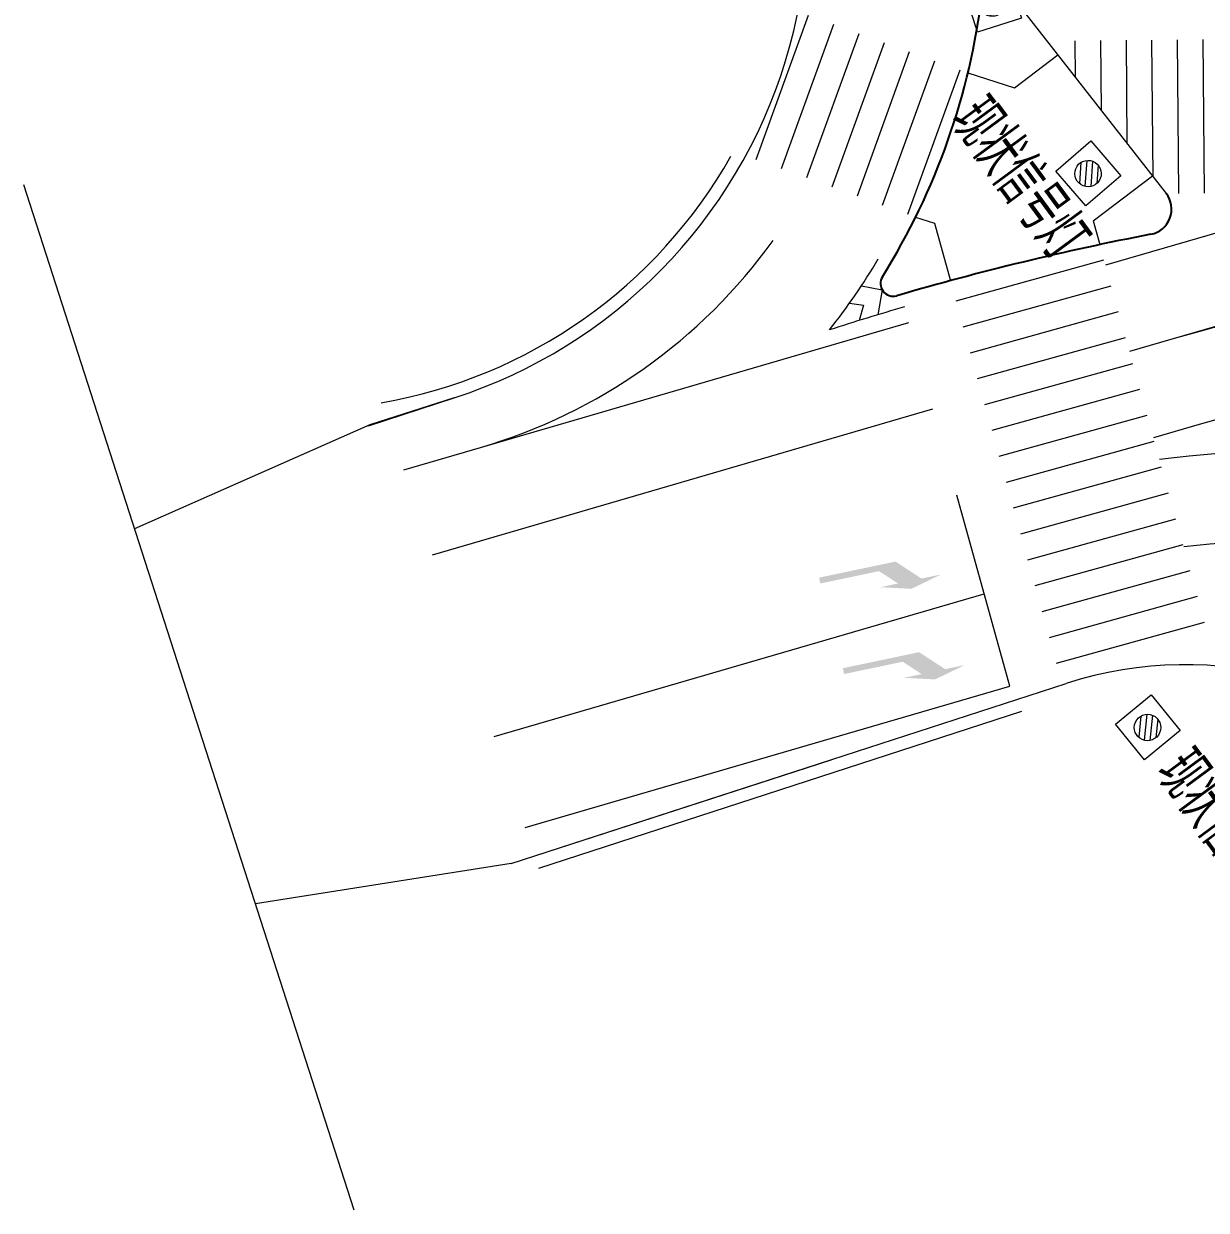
# Model space of a CAD drawing. Header units: millimetres. Extents: x 523446 to 528898, y 388189 to 392165.
# Drawn here: x 524730.71 to 524776.92, y 389966.83 to 390013.21 of the extents above; entities that cross this region are included whole.
import ezdxf
from ezdxf.enums import TextEntityAlignment as Align

# ---------------------------------------------------------------- set-up
doc = ezdxf.new("R2010")
doc.units = ezdxf.units.MM
for name, pattern in [('ACAD_ISO03W100', [30, 12, -18]), ('ACAD_ISO04W100', [30, 24, -3, 0, -3]), ('白色虚线3米', [6, 3, -3])]:
    doc.linetypes.add(name, pattern=pattern)
for name, color, linetype, lineweight in [('0-现状交通设施2018', 7, 'Continuous', 0), ('0-现状信号灯', 7, 'Continuous', 40), ('000-scy-车道标线(实)', 7, 'Continuous', 40), ('人行横道', 7, 'Continuous', 30)]:
    doc.layers.add(name, color=color, linetype=linetype, lineweight=lineweight)
for name, color, linetype in [('000-scy-护栏', 160, 'ACAD_ISO03W100'), ('000-scy-箭头', 7, 'Continuous'), ('000-scy-道路标线', 122, '白色虚线3米'), ('侧分带与渠化岛', 3, 'Continuous'), ('车行道边线', 5, 'ACAD_ISO04W100')]:
    doc.layers.add(name, color=color, linetype=linetype)
doc.styles.add('HZTXT_S', font='TXT_S.shx', dxfattribs={"width": 0.75, "bigfont": 'HZTXT.shx'})

# ---------------------------------------------------------------- blocks, each defined once
blk = doc.blocks.new('7')
at = {"layer": '0-现状信号灯', "linetype": 'Continuous', "lineweight": 0, "ltscale": 0.005}
for p, q in [((525414.9, 388753.359), (525416.616, 388753.904)), ((525416.616, 388753.904), (525417.16, 388752.188)), ((525415.444, 388751.644), (525414.9, 388753.359)), ((525415.937, 388753.284), (525415.555, 388752.546)), ((525416.181, 388753.264), (525415.711, 388752.359)), ((525416.374, 388753.148), (525415.918, 388752.268)), ((525416.512, 388752.924), (525416.179, 388752.284)), ((525417.16, 388752.188), (525415.444, 388751.644))]:
    blk.add_line(p, q, dxfattribs=at)
blk.add_ellipse((525416.018, 388752.774), major_axis=(0.365, 0.365), ratio=1, start_param=3.156470216024712, end_param=9.439655523204298, dxfattribs=at)

msp = doc.modelspace()

# ---------------------------------------------------------------- hatches: boundary and pattern name
at = {"layer": '000-scy-箭头', "linetype": 'ByBlock', "lineweight": 0}
for points in [[(524765.399, 389991.117), (524766.558, 389991.68), (524765.794, 389991.52), (524764.776, 389992.184), (524761.794, 389991.556), (524761.842, 389991.327), (524764.136, 389991.809), (524764.876, 389991.327), (524764.188, 389991.182)], [(524766.324, 389987.576), (524767.483, 389988.139), (524766.718, 389987.978), (524765.7, 389988.642), (524762.719, 389988.015), (524762.767, 389987.786), (524765.061, 389988.268), (524765.801, 389987.785), (524765.113, 389987.64)]]:
    msp.add_hatch(color=4, dxfattribs=at).paths.add_polyline_path(points)

# ---------------------------------------------------------------- linework, layer by layer
at = {"layer": '000-scy-护栏', "linetype": 'ByBlock', "lineweight": 0, "ltscale": 0.2}
msp.add_lwpolyline([(524744.676, 389998.391, 0.225224), (524758.341, 390008.024, 0.187986)], format="xyb", dxfattribs=at)
msp.add_lwpolyline([(524750.835, 389980.205), (524769.715, 389986.332)], dxfattribs=at)
at = {"layer": '000-scy-车道标线(实)', "color": 4, "linetype": 'ByBlock', "lineweight": 0, "ltscale": 0.5}
for points in [[(524748.554, 389996.643, 0.167519), (524759.995, 390004.736)], [(524762.201, 390001.241, 0.031762), (524764.106, 390004.012)], [(524765.134, 390002.14, 0.007168), (524762.201, 390001.241)]]:
    msp.add_lwpolyline(points, format="xyb", dxfattribs=at)
for points in [[(524745.563, 389995.771), (524748.554, 389996.643)], [(524749.095, 389985.343), (524768.246, 389990.927)], [(524750.299, 389981.788), (524769.249, 389987.313)]]:
    msp.add_lwpolyline(points, dxfattribs=at)
at = {"layer": '000-scy-道路标线', "linetype": 'ByBlock', "lineweight": 0, "ltscale": 0.4, "flags": 128}
for points in [[(524804.913, 390003.781, 0.164469), (524777.074, 390004.959), (524772.985, 390003.767)], [(524803.652, 390000.513, 0.164597), (524778.054, 390001.599), (524773.921, 390000.394)], [(524816.789, 389987.643, 0.306981), (524775.671, 390000.904)], [(524804.628, 389980.876, 0.262662), (524776.04, 389992.759, 0.262662)]]:
    msp.add_lwpolyline(points, format="xyb", dxfattribs=at)
at = {"layer": '000-scy-道路标线', "linetype": 'ByBlock', "lineweight": 0, "flags": 128}
for points in [[(524748.554, 389996.643), (524765.304, 390001.527)], [(524746.687, 389992.453), (524766.24, 389998.154)]]:
    msp.add_lwpolyline(points, dxfattribs=at)
at = {"layer": '000-scy-道路标线', "color": 2, "linetype": 'ByBlock', "lineweight": 0, "ltscale": 0.025, "flags": 128}
for points in [[(524814.031, 389985.488, 0.306981), (524776.651, 389997.544), (524774.857, 389997.021)], [(524807.386, 389983.03, 0.266728), (524775.094, 389996.167, 0.266728)]]:
    msp.add_lwpolyline(points, format="xyb", dxfattribs=at)
at = {"layer": '人行横道', "color": 5, "linetype": 'ByBlock', "lineweight": 0}
for p, q in [((524769.432, 390010.706), (524771.122, 390011.993)), ((524767.609, 390011.29), (524769.432, 390010.706)), ((524772.503, 390005.503), (524774.816, 390007.264)), ((524765.564, 390005.645), (524766.302, 390005.408)), ((524766.302, 390005.408), (524766.925, 390003.163)), ((524772.503, 390005.503), (524772.761, 390004.572))]:
    msp.add_line(p, q, dxfattribs=at)
at = {"layer": '人行横道', "color": 4, "linetype": 'ByBlock', "lineweight": 0}
for points in [[(524761.369, 390013.533), (524759.325, 390007.892)], [(524762.356, 390013.176), (524760.312, 390007.534)], [(524763.343, 390012.818), (524761.299, 390007.177)], [(524764.33, 390012.461), (524762.287, 390006.819)], [(524771.812, 390011.11), (524771.799, 390012.54)], [(524772.824, 390009.814), (524772.799, 390012.55)], [(524773.836, 390008.519), (524773.799, 390012.559)], [(524774.848, 390007.223), (524774.799, 390012.568)], [(524775.853, 390006.577), (524775.799, 390012.577)], [(524776.853, 390006.586), (524776.799, 390012.586)], [(524765.317, 390012.103), (524763.274, 390006.462)], [(524766.305, 390011.745), (524764.261, 390006.104)], [(524767.292, 390011.388), (524765.248, 390005.746)], [(524767.145, 390002.373), (524772.926, 390003.977)], [(524763.443, 390002.96), (524764.256, 390002.809)], [(524767.426, 390001.361), (524773.207, 390002.966)], [(524764.256, 390002.809), (524764.086, 390001.829)], [(524762.976, 390002.279), (524763.525, 390002.205)], [(524763.525, 390002.205), (524763.36, 390001.607)], [(524767.706, 390000.349), (524773.488, 390001.954)], [(524767.987, 389999.337), (524773.769, 390000.942)], [(524768.268, 389998.326), (524774.049, 389999.93)], [(524768.549, 389997.314), (524774.33, 389998.919)], [(524768.83, 389996.302), (524774.611, 389997.907)], [(524769.11, 389995.29), (524774.892, 389996.895)], [(524769.391, 389994.279), (524775.173, 389995.883)], [(524769.249, 389987.313), (524767.176, 389994.781)], [(524769.672, 389993.267), (524775.453, 389994.872)], [(524769.953, 389992.255), (524775.734, 389993.86)], [(524770.234, 389991.243), (524776.015, 389992.848)], [(524770.514, 389990.232), (524776.296, 389991.836)], [(524770.795, 389989.22), (524776.577, 389990.825)], [(524771.076, 389988.208), (524776.858, 389989.813)]]:
    msp.add_lwpolyline(points, dxfattribs=at)
at = {"layer": '侧分带与渠化岛', "color": 3, "linetype": 'Continuous', "lineweight": 0}
msp.add_line((524769.057, 390014.637), (524775.356, 390006.573), dxfattribs=at)
at = {"layer": '侧分带与渠化岛', "color": 3, "linetype": 'Continuous', "lineweight": -3}
for centre, radius, start, end in [((524741.359, 390017.607), 27, 328.0477, 353.1549), ((524774.568, 390005.957), 1, 280.883, 37.9939), ((524795.053, 389899.409), 107.5, 100.88302, 106.32694), ((524764.692, 390003.053), 0.5, 148.0477, 286.3269)]:
    msp.add_arc(centre, radius, start, end, dxfattribs=at)
at = {"layer": '车行道边线', "color": 5, "linetype": 'Continuous', "lineweight": 0}
for p, q in [((524737.461, 389985.952), (524730.708, 390006.908)), ((524747.532, 389998.583), (524744.239, 389997.522)), ((524747.532, 389998.583), (524744.239, 389997.522)), ((524744.239, 389997.522), (524735.039, 389993.468)), ((524744.239, 389997.522), (524735.039, 389993.468)), ((524743.625, 389966.827), (524737.461, 389985.952)), ((524749.763, 389980.383), (524762.263, 389984.439)), ((524749.763, 389980.383), (524762.263, 389984.439)), ((524749.763, 389980.383), (524739.766, 389978.801)), ((524749.763, 389980.383), (524739.766, 389978.801))]:
    msp.add_line(p, q, dxfattribs=at)
for points in [[(524747.532, 389998.583, 0.520653), (524757.12, 390029.918)], [(524787.541, 389982.832, 0.304746), (524771.452, 389987.421)]]:
    msp.add_lwpolyline(points, format="xyb", dxfattribs=at)
for points in [[(524744.176, 389997.494), (524747.532, 389998.583)], [(524749.763, 389980.383), (524771.452, 389987.421)]]:
    msp.add_lwpolyline(points, dxfattribs=at)

# ---------------------------------------------------------------- block references
at = {"layer": '0-现状交通设施2018', "color": 6, "linetype": 'ByBlock', "lineweight": 0}
msp.add_blockref('7', (-647.458, 1261.238), dxfattribs=at)
for p, rotation in [((194801.617, -174182.387), 23.18088279434269), ((180301.235, -165467.984), 21.69666478092836)]:
    msp.add_blockref('7', p, dxfattribs=dict(at, rotation=rotation))

# ---------------------------------------------------------------- texts
at = {"layer": '0-现状交通设施2018', "linetype": 'ByBlock', "lineweight": 0, "style": 'HZTXT_S', "width": 0.7}
for p in [(524771.718, 390004.342), (524779.757, 389978.843)]:
    msp.add_text('现状信号灯', height=2, rotation=306.4065, dxfattribs=at).set_placement(p, align=Align.MIDDLE_RIGHT)

doc.saveas('drawing.dxf')
